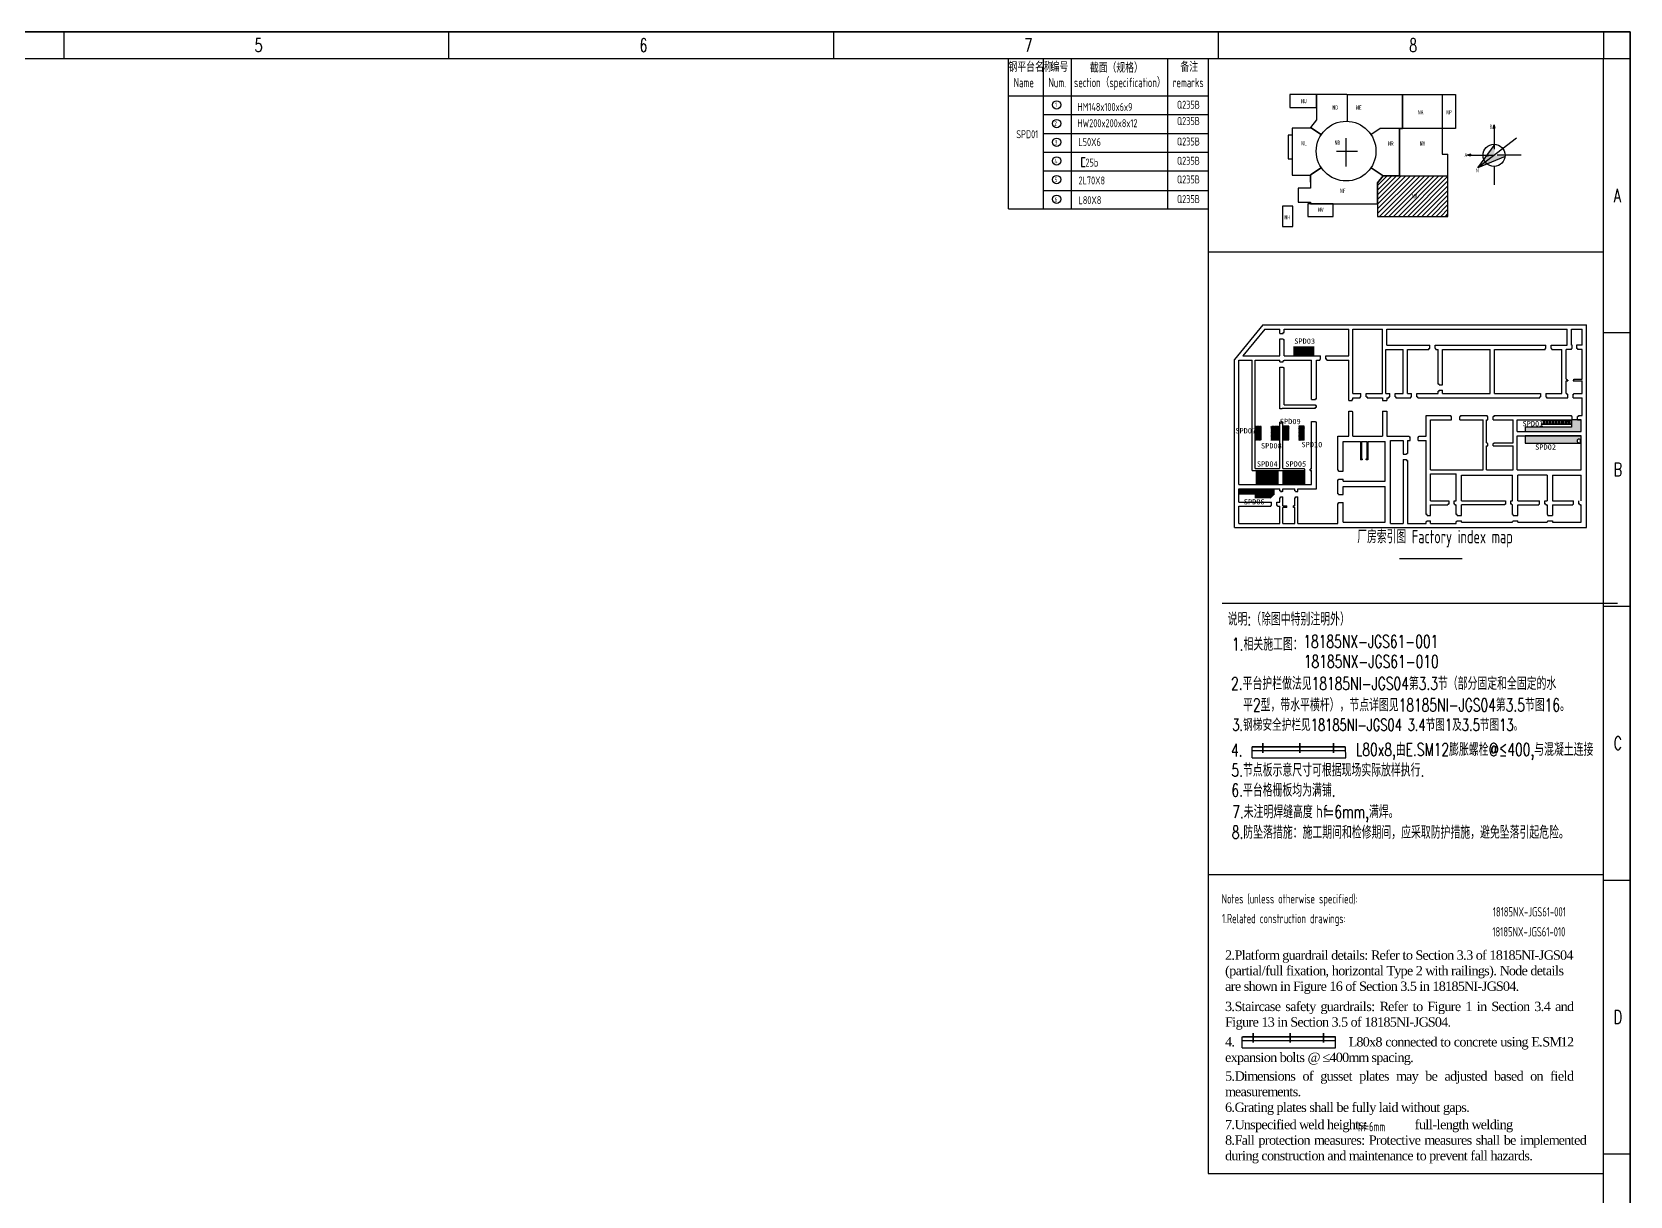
# Model space of a CAD drawing. Extents: x -110916 to 14423, y -159679 to 774005.
# Drawn here: x -51809 to 8084, y 641172 to 684803 of the extents above; entities that cross this region are included whole.
import ezdxf
from ezdxf.enums import TextEntityAlignment as Align

# ---------------------------------------------------------------- set-up
doc = ezdxf.new("R2010")
doc.units = 0
for name, pattern in [('CENTER', [2, 1.25, -0.25, 0.25, -0.25]), ('DASH', [0.35, 0.25, -0.1]), ('DOTE', [2.42, 2, -0.2, 0.02, -0.2]), ('HIDDEN', [0.375, 0.25, -0.125])]:
    doc.linetypes.add(name, pattern=pattern)
doc.layers.get('0').update_dxf_attribs({"linetype": 'CONTINUOUS'})
doc.layers.add('_TSZ_PLOT_MARK', color=1, linetype='CONTINUOUS', plot=False)
for name, color, linetype in [('C77(文本)', 3, 'CONTINUOUS'), ('DEN202303', 1, 'CONTINUOUS'), ('DOTE', 11, 'DOTE'), ('DX条件钢平台', 52, 'CONTINUOUS'), ('NUM', 7, 'CONTINUOUS'), ('PDIM', 3, 'CONTINUOUS'), ('STEEL', 7, 'CONTINUOUS'), ('TEXT', 7, 'CONTINUOUS'), ('Wall', 7, 'CONTINUOUS'), ('土建', 4, 'CONTINUOUS'), ('墙柱标注', 220, 'CONTINUOUS'), ('房间号', 7, 'CONTINUOUS'), ('指北针', 3, 'CONTINUOUS'), ('梁__虚线', 4, 'DASH'), ('河北布置专业DX条件2015.6.5', 1, 'CONTINUOUS')]:
    doc.layers.add(name, color=color, linetype=linetype)
doc.styles.add('0902', font='tssdeng.shx', dxfattribs={"width": 0.7, "bigfont": 'tssdchn.shx'})
doc.styles.add('1', font='ROMANS', dxfattribs={"width": 0.7, "bigfont": 'HZTXT'})
doc.styles.add('HT', font='simhei.ttf')
doc.styles.add('HZ', font='TXT.shx', dxfattribs={"width": 0.7, "bigfont": 'hz.shx'})
doc.styles.add('S1', font='tssdeng.shx', dxfattribs={"width": 0.7, "bigfont": 'tssdchn.shx'})
doc.styles.add('TSSD_DIMENSION', font='tssdeng.shx', dxfattribs={"width": 0.7, "bigfont": 'Hztxt.shx'})
doc.styles.add('TSSD_Rein', font='Tssdeng.shx', dxfattribs={"width": 0.7, "bigfont": 'hztxt.shx'})
pattern_1 = [(0, (-382040.5, 1106722.177), (0, 27.94), [20.32, -7.62]), (90, (-382040.5, 1106722.177), (-27.94, 2e-15), [20.32, -7.62])]
pattern_2 = [(0, (-1781204.43, 3337183.504), (0, 27.94), [20.32, -7.62]), (90, (-1781204.43, 3337183.504), (-27.94, 2e-15), [20.32, -7.62])]

# ---------------------------------------------------------------- blocks, each defined once
blk = doc.blocks.new('A$C3DE578EB')
at = {"layer": 'Wall', "linetype": 'HIDDEN'}
h = blk.add_hatch(dxfattribs=at)
h.set_pattern_fill('ANSI31', color=2, scale=3, style=0)
h.set_pattern_definition([(45, (-5943.466, 331319.66), (-6.7351921, 6.7351921), [])])
h.paths.add_polyline_path([(4784, 2580), (4754, 2580), (4754, 2540), (4784, 2540)])
h = blk.add_hatch(dxfattribs=at)
h.set_pattern_fill('ANSI31', color=2, scale=3, style=0)
h.set_pattern_definition([(45, (-5755.466, 331319.66), (-6.7351921, 6.7351921), [])])
h.paths.add_polyline_path([(4972, 2580), (4942, 2580), (4942, 2540), (4972, 2540)])
at = {"layer": 'Wall'}
for p, q in [((1071, 7600), (0, 6302)), ((1146, 7440), (321, 6440)), ((1071, 7600), (13192, 7600)), ((1146, 7440), (1700, 7440)), ((1700, 7338), (1700, 7440)), ((1700, 7280), (1700, 7440)), ((1700, 7280), (1830, 7280)), ((1830, 7310), (1860, 7310)), ((1830, 7280), (1830, 7310)), ((1860, 7440), (4282, 7440)), ((1860, 7338), (1860, 7440)), ((1860, 7310), (1860, 7440)), ((4242, 7440), (4282, 7440)), ((4282, 6440), (4282, 7440)), ((4442, 7440), (5552, 7440)), ((4442, 5030), (4442, 7440)), ((5552, 5030), (5552, 7440)), ((5712, 7440), (12472, 7440)), ((5712, 6840), (5712, 7440)), ((12472, 6840), (12472, 7440)), ((12632, 6840), (12632, 7440)), ((12632, 7440), (13032, 7440)), ((13032, 6840), (13032, 7440)), ((13192, 0), (13192, 7600)), ((1700, 6440), (1700, 7080)), ((1700, 7080), (1830, 7080)), ((1830, 7050), (1830, 7080)), ((1830, 7050), (1860, 7050)), ((1860, 6440), (1860, 7050)), ((5672, 6680), (6322, 6680)), ((5672, 5030), (5672, 6680)), ((5712, 6840), (7322, 6840)), ((6322, 5030), (6322, 6680)), ((6482, 5030), (6482, 6680)), ((6482, 6680), (7292, 6680)), ((7292, 6710), (7322, 6710)), ((7292, 6680), (7292, 6710)), ((7322, 6710), (7322, 6840)), ((7522, 6710), (7522, 6840)), ((7522, 6840), (11672, 6840)), ((7522, 6710), (7552, 6710)), ((7552, 6680), (7552, 6710)), ((7552, 6680), (7642, 6680)), ((7642, 5380), (7642, 6680)), ((7802, 6680), (9582, 6680)), ((7802, 5350), (7802, 6680)), ((9582, 6460), (9582, 6680)), ((9582, 5030), (9582, 6680)), ((9742, 6680), (11642, 6680)), ((9742, 6460), (9742, 6680)), ((9742, 5030), (9742, 6680)), ((11642, 6680), (11642, 6710)), ((11642, 6710), (11672, 6710)), ((11672, 6710), (11672, 6840)), ((11872, 6710), (11872, 6840)), ((11872, 6840), (12472, 6840)), ((11872, 6710), (11902, 6710)), ((11902, 6680), (11902, 6710)), ((11902, 6680), (12272, 6680)), ((12272, 5030), (12272, 6680)), ((12432, 5560), (12432, 6680)), ((12632, 6680), (12432, 6680)), ((12662, 6840), (12632, 6840)), ((12632, 6680), (12632, 6710)), ((12662, 6710), (12632, 6710)), ((12662, 6710), (12662, 6840)), ((13032, 6840), (12822, 6840)), ((12822, 6840), (12822, 6710)), ((12852, 6710), (12822, 6710)), ((12852, 6710), (12852, 6680)), ((13032, 6680), (12852, 6680)), ((13032, 5560), (13032, 6680)), ((0, 0), (0, 6302)), ((160, 6280), (660, 6280)), ((160, 1620), (160, 6280)), ((321, 6440), (1700, 6440)), ((660, 2140), (660, 6280)), ((780, 6280), (1700, 6280)), ((780, 2220), (780, 6280)), ((1700, 6220), (1700, 6280)), ((1700, 6220), (1830, 6220)), ((1700, 6020), (1830, 6020)), ((1700, 4480), (1700, 6020)), ((1830, 6220), (1830, 6250)), ((1860, 6250), (1830, 6250)), ((1830, 6020), (1830, 5990)), ((1860, 5990), (1830, 5990)), ((1860, 6440), (3232, 6440)), ((1860, 6280), (2892, 6280)), ((1860, 6250), (1860, 6280)), ((1860, 6250), (1860, 6280)), ((1860, 4600), (1860, 5990)), ((2892, 4800), (2892, 6280)), ((3072, 6280), (3202, 6280)), ((3072, 4830), (3072, 6280)), ((3202, 6310), (3202, 6280)), ((3232, 6310), (3202, 6310)), ((3232, 6310), (3232, 6440)), ((3432, 6440), (4282, 6440)), ((3432, 6310), (3432, 6440)), ((3462, 6310), (3432, 6310)), ((3462, 6280), (3462, 6310)), ((3462, 6280), (4282, 6280)), ((4282, 4770), (4282, 6280)), ((12432, 5560), (12462, 5560)), ((12432, 5500), (12492, 5500)), ((12432, 5030), (12432, 5500)), ((12492, 5530), (12492, 5500)), ((12692, 5530), (12692, 5500)), ((12692, 5500), (13032, 5500)), ((12722, 5560), (13032, 5560)), ((13032, 5030), (13032, 5500)), ((2892, 4800), (3042, 4800)), ((3042, 4800), (3042, 4830)), ((3072, 4830), (3042, 4830)), ((4442, 5030), (4742, 5030)), ((4442, 4870), (4712, 4870)), ((4442, 4800), (4442, 4870)), ((4742, 4900), (4742, 5030)), ((4942, 5030), (5552, 5030)), ((4942, 4900), (4942, 5030)), ((4972, 4870), (5552, 4870)), ((5552, 4870), (5552, 4770)), ((5672, 5030), (5822, 5030)), ((5712, 4870), (5712, 4770)), ((5712, 4870), (5792, 4870)), ((5822, 4900), (5822, 5030)), ((6022, 5030), (6322, 5030)), ((6022, 4900), (6022, 5030)), ((6052, 4870), (6612, 4870)), ((6482, 5030), (6642, 5030)), ((6612, 4870), (6612, 4900)), ((6612, 4900), (6642, 4900)), ((6642, 4900), (6642, 5030)), ((6842, 4900), (6842, 5030)), ((6842, 5030), (7642, 5030)), ((6842, 4900), (6872, 4900)), ((6872, 4870), (6872, 4900)), ((6872, 4870), (11442, 4870)), ((7672, 5380), (7642, 5380)), ((7642, 5030), (7642, 5120)), ((7672, 5120), (7642, 5120)), ((7672, 5350), (7672, 5380)), ((7672, 5350), (7802, 5350)), ((7672, 5150), (7672, 5120)), ((7672, 5150), (7802, 5150)), ((7802, 5030), (7802, 5150)), ((7802, 5030), (9582, 5030)), ((9742, 5030), (11472, 5030)), ((11472, 5030), (11472, 4900)), ((11672, 5030), (12272, 5030)), ((11672, 5030), (11672, 4900)), ((11702, 4870), (12492, 4870)), ((12432, 5030), (12462, 5030)), ((12492, 4870), (12492, 5000)), ((12692, 4870), (12692, 5000)), ((12692, 4870), (13032, 4870)), ((12722, 5030), (13032, 5030)), ((13032, 4200), (13032, 4870)), ((1700, 4450), (1700, 4480)), ((1790, 4450), (1700, 4450)), ((1790, 4480), (3042, 4480)), ((1790, 4480), (1790, 4450)), ((1860, 4600), (2892, 4600)), ((2892, 4600), (3042, 4600)), ((3042, 4600), (3042, 4570)), ((3072, 4570), (3042, 4570)), ((3072, 4510), (3072, 4570)), ((4282, 4770), (4412, 4770)), ((4282, 4370), (4411, 4370)), ((4282, 3430), (4282, 4370)), ((4442, 3430), (4442, 4340)), ((5552, 4770), (5712, 4770)), ((5552, 4370), (5712, 4370)), ((5552, 4370), (5552, 3430)), ((5712, 4370), (5712, 3430)), ((7192, 4200), (8112, 4200)), ((7192, 3430), (7192, 4200)), ((8472, 4200), (9472, 4200)), ((9732, 4200), (12632, 4200)), ((12892, 4200), (13032, 4200)), ((1700, 2220), (1700, 3950)), ((1790, 3950), (1700, 3950)), ((1790, 3920), (1790, 3950)), ((1790, 3920), (1820, 3920)), ((1820, 2220), (1820, 3920)), ((2892, 3980), (3042, 3980)), ((2892, 2220), (2892, 3980)), ((3072, 1460), (3072, 3950)), ((7352, 4040), (8142, 4040)), ((7352, 2170), (7352, 4040)), ((8142, 4040), (8142, 4170)), ((8442, 4040), (8442, 4170)), ((8442, 4040), (9322, 4040)), ((9322, 2170), (9322, 4040)), ((9442, 3180), (9442, 4040)), ((9442, 4040), (9502, 4040)), ((9502, 4040), (9502, 4170)), ((9702, 4040), (9702, 4170)), ((9702, 4040), (10442, 4040)), ((10442, 3180), (10442, 4040)), ((10602, 4040), (12662, 4040)), ((10602, 3600), (10602, 4040)), ((10602, 3600), (12992, 3600)), ((12662, 4040), (12662, 4170)), ((12862, 4040), (12862, 4170)), ((12862, 4040), (12992, 4040)), ((12992, 3600), (12992, 4040)), ((3872, 3430), (4282, 3430)), ((3872, 2150), (3872, 3430)), ((4072, 2120), (4072, 3230)), ((4072, 3230), (4723, 3230)), ((4442, 3430), (5552, 3430)), ((4723, 3230), (4723, 2540)), ((4763, 3230), (4963, 3230)), ((4763, 3230), (4763, 2580)), ((4963, 3230), (4963, 2580)), ((5003, 3230), (5652, 3230)), ((5003, 3230), (5003, 2540)), ((5652, 1740), (5652, 3230)), ((5712, 3430), (6552, 3430)), ((5852, 160), (5852, 3270)), ((5852, 3270), (6322, 3270)), ((6322, 3270), (6322, 2750)), ((6482, 3270), (6482, 2780)), ((6482, 3270), (6582, 3270)), ((6552, 3400), (6552, 3430)), ((6552, 3400), (6582, 3400)), ((6582, 3270), (6582, 3400)), ((6882, 3270), (6882, 3400)), ((6882, 3400), (6912, 3400)), ((6882, 3270), (7192, 3270)), ((6912, 3430), (7192, 3430)), ((6912, 3400), (6912, 3430)), ((7192, 1660), (7192, 3270)), ((9442, 3180), (9472, 3180)), ((9442, 3060), (9502, 3060)), ((9442, 2170), (9442, 3060)), ((9472, 3150), (9472, 3180)), ((9502, 3150), (9472, 3150)), ((9502, 3060), (9502, 3150)), ((9702, 3060), (9702, 3150)), ((9732, 3150), (9702, 3150)), ((9702, 3060), (10442, 3060)), ((9732, 3180), (10442, 3180)), ((9732, 3180), (9732, 3150)), ((10442, 2170), (10442, 3060)), ((10602, 2170), (10602, 3440)), ((10602, 3440), (12992, 3440)), ((12992, 2170), (12992, 3440)), ((4784, 2540), (4723, 2540)), ((5003, 2540), (4942, 2540)), ((6322, 2750), (6452, 2750)), ((6322, 2550), (6452, 2550)), ((6322, 2550), (6322, 160)), ((6452, 2780), (6482, 2780)), ((6452, 2780), (6452, 2750)), ((6452, 2550), (6452, 2520)), ((6452, 2520), (6482, 2520)), ((6482, 2520), (6482, 160)), ((660, 2140), (2642, 2140)), ((780, 2220), (1700, 2220)), ((1820, 2220), (2612, 2220)), ((2642, 2140), (2642, 2190)), ((2842, 2140), (2842, 2190)), ((2842, 2140), (2892, 2140)), ((2872, 2220), (2892, 2220)), ((2892, 1620), (2892, 2140)), ((3902, 2120), (4072, 2120)), ((3902, 1820), (4072, 1820)), ((4072, 1740), (4072, 1820)), ((7352, 2170), (9322, 2170)), ((7352, 1010), (7352, 2010)), ((7352, 2010), (8312, 2010)), ((7352, 2010), (8312, 2010)), ((8312, 1010), (8312, 2010)), ((8312, 1930), (8312, 2010)), ((8512, 1970), (10422, 1970)), ((8512, 1010), (8512, 1970)), ((8512, 1900), (8512, 1970)), ((9442, 2170), (10442, 2170)), ((10422, 1900), (10422, 1970)), ((10422, 1010), (10422, 1900)), ((10602, 2170), (12992, 2170)), ((11717, 1970), (10622, 1970)), ((10622, 1930), (10622, 1970)), ((10622, 1010), (10622, 1930)), ((11717, 1970), (11717, 1900)), ((11717, 1900), (11717, 1010)), ((11917, 1970), (11917, 1900)), ((11917, 1970), (12992, 1970)), ((11917, 1900), (11917, 1010)), ((12992, 1010), (12992, 1970)), ((160, 1620), (2892, 1620)), ((160, 1460), (1700, 1460)), ((160, 960), (160, 1460)), ((1700, 1380), (1700, 1460)), ((1730, 1350), (1790, 1350)), ((1820, 1350), (1730, 1350)), ((1820, 1460), (2260, 1460)), ((1820, 1350), (1820, 1460)), ((2260, 1380), (2260, 1460)), ((2260, 1380), (2290, 1380)), ((2290, 1350), (2290, 1380)), ((2290, 1350), (2380, 1350)), ((2380, 1460), (3072, 1460)), ((2380, 1350), (2380, 1460)), ((3872, 1270), (3872, 1790)), ((3902, 1240), (4072, 1240)), ((4072, 1740), (5652, 1740)), ((4072, 1240), (4072, 1540)), ((4072, 1540), (5652, 1540)), ((5652, 200), (5652, 1540)), ((7192, 490), (7192, 1660)), ((160, 960), (1390, 960)), ((160, 160), (160, 800)), ((160, 800), (1360, 800)), ((1360, 800), (1360, 830)), ((1360, 830), (1390, 830)), ((1390, 830), (1390, 960)), ((1590, 960), (1700, 960)), ((1590, 830), (1590, 960)), ((1620, 830), (1590, 830)), ((1620, 800), (1620, 830)), ((1620, 800), (1700, 800)), ((1700, 960), (1700, 1120)), ((1700, 160), (1700, 800)), ((1730, 1150), (1820, 1150)), ((1820, 820), (1820, 1150)), ((1820, 820), (1960, 820)), ((1820, 160), (1820, 760)), ((1960, 760), (1820, 760)), ((1960, 760), (1960, 820)), ((2220, 760), (2220, 820)), ((2260, 820), (2220, 820)), ((2260, 760), (2220, 760)), ((2260, 820), (2260, 1120)), ((2260, 1120), (2290, 1120)), ((2260, 160), (2260, 760)), ((2260, 160), (2260, 760)), ((2290, 1150), (2380, 1150)), ((2290, 1120), (2290, 1150)), ((2380, 160), (2380, 1150)), ((3872, 160), (3872, 910)), ((3902, 940), (4072, 940)), ((4072, 200), (4072, 940)), ((7352, 850), (8002, 850)), ((7352, 460), (7352, 850)), ((8032, 880), (8002, 880)), ((8002, 880), (8002, 850)), ((8262, 880), (8232, 880)), ((8262, 880), (8262, 850)), ((8262, 850), (8312, 850)), ((8312, 490), (8312, 850)), ((8512, 460), (8512, 850)), ((10132, 850), (8512, 850)), ((10162, 880), (10132, 880)), ((10132, 880), (10132, 850)), ((10392, 880), (10362, 880)), ((10392, 880), (10392, 850)), ((10392, 850), (10422, 850)), ((10422, 490), (10422, 850)), ((10622, 1010), (11437, 1010)), ((10622, 460), (10622, 850)), ((10622, 850), (11407, 850)), ((11437, 880), (11407, 880)), ((11407, 880), (11407, 850)), ((11437, 880), (11437, 1010)), ((11637, 1010), (11717, 1010)), ((11637, 880), (11637, 1010)), ((11667, 880), (11637, 880)), ((11667, 880), (11667, 850)), ((11667, 850), (11717, 850)), ((11717, 850), (11717, 490)), ((11717, 850), (11717, 850)), ((11917, 1010), (12712, 1010)), ((11917, 850), (11917, 460)), ((11917, 850), (12682, 850)), ((12712, 880), (12682, 880)), ((12682, 880), (12682, 850)), ((12712, 880), (12712, 1010)), ((12912, 880), (12912, 1010)), ((12942, 880), (12912, 880)), ((12942, 880), (12942, 850)), ((12942, 850), (12992, 850)), ((12942, 850), (12992, 850)), ((12992, 200), (12992, 850)), ((12992, 850), (12992, 850)), ((0, 0), (13192, 0)), ((160, 160), (1700, 160)), ((1820, 160), (2260, 160)), ((2380, 160), (3872, 160)), ((4072, 200), (5652, 200)), ((5852, 160), (6322, 160)), ((6482, 160), (7192, 160)), ((7222, 490), (7192, 490)), ((7192, 160), (7192, 230)), ((7222, 230), (7192, 230)), ((7222, 460), (7222, 490)), ((7222, 460), (7352, 460)), ((7222, 230), (7222, 260)), ((7222, 260), (7352, 260)), ((7352, 160), (7352, 260)), ((7352, 160), (8312, 160)), ((8342, 490), (8312, 490)), ((8312, 160), (8312, 230)), ((8342, 230), (8312, 230)), ((8342, 460), (8342, 490)), ((8342, 460), (8512, 460)), ((8342, 230), (8342, 260)), ((8342, 260), (8512, 260)), ((8512, 200), (8512, 260)), ((8512, 200), (10422, 200)), ((10452, 490), (10422, 490)), ((10422, 200), (10422, 230)), ((10452, 230), (10422, 230)), ((10452, 460), (10452, 490)), ((10452, 460), (10622, 460)), ((10452, 230), (10452, 260)), ((10452, 260), (10622, 260)), ((10622, 200), (10622, 260)), ((10622, 200), (11717, 200)), ((11747, 490), (11717, 490)), ((11717, 230), (11717, 200)), ((11747, 230), (11717, 230)), ((11747, 460), (11747, 490)), ((11747, 460), (11917, 460)), ((11747, 230), (11747, 260)), ((11747, 260), (11917, 260)), ((11917, 260), (11917, 200)), ((11917, 200), (12992, 200))]:
    blk.add_line(p, q, dxfattribs=at)
for points in [[(12462, 5560), (12462, 5530)], [(12462, 5530), (12492, 5530)], [(12692, 5530), (12722, 5530), (12722, 5560)], [(3042, 4830), (3072, 4830)], [(3042, 4800), (3042, 4830)], [(4412, 4800), (4442, 4800)], [(4412, 4770), (4412, 4800)], [(4712, 4900), (4742, 4900)], [(4712, 4870), (4712, 4900)], [(4942, 4900), (4972, 4900), (4972, 4870)], [(5792, 4900), (5822, 4900)], [(5792, 4870), (5792, 4900)], [(6022, 4900), (6052, 4900), (6052, 4870)], [(11442, 4900), (11472, 4900)], [(11442, 4870), (11442, 4900)], [(11672, 4900), (11702, 4900), (11702, 4870)], [(12462, 5030), (12462, 5000)], [(12462, 5000), (12492, 5000)], [(12692, 5000), (12722, 5000), (12722, 5030)], [(3042, 4510), (3072, 4510)], [(3042, 4480), (3042, 4510)], [(4411, 4370), (4411, 4340)], [(4412, 4340), (4442, 4340)], [(8142, 4170), (8112, 4170), (8112, 4200)], [(8472, 4200), (8472, 4170), (8442, 4170)], [(9502, 4170), (9472, 4170), (9472, 4200)], [(9732, 4200), (9732, 4170), (9702, 4170)], [(12662, 4170), (12632, 4170), (12632, 4200)], [(12892, 4200), (12892, 4170), (12862, 4170)], [(3072, 3950), (3042, 3950), (3042, 3980)], [(2642, 2190), (2612, 2190), (2612, 2220)], [(2872, 2220), (2872, 2190), (2842, 2190)], [(3902, 2150), (3872, 2150)], [(3872, 1790), (3902, 1790), (3902, 1820)], [(3902, 2120), (3902, 2150)], [(1730, 1380), (1700, 1380)], [(1730, 1350), (1730, 1380)], [(3902, 1270), (3872, 1270)], [(3902, 1240), (3902, 1270)], [(1700, 1120), (1730, 1120), (1730, 1150)], [(3872, 910), (3902, 910), (3902, 940)], [(7352, 1010), (8032, 1010), (8032, 880)], [(8232, 880), (8232, 1010), (8312, 1010)], [(8262, 1010), (8312, 1010)], [(8512, 1010), (10162, 1010), (10162, 880)], [(10362, 880), (10362, 1010), (10422, 1010)], [(10392, 850), (10422, 850)], [(12992, 850), (12992, 850)]]:
    blk.add_lwpolyline(points, dxfattribs=at)
for points in [[(4784, 2540), (4754, 2540), (4754, 2580), (4784, 2580)], [(4972, 2540), (4942, 2540), (4942, 2580), (4972, 2580)]]:
    blk.add_lwpolyline(points, close=True, dxfattribs=at)
at = {"layer": 'Wall', "elevation": 0}
blk.add_lwpolyline([(11717, 850), (11717, 850)], dxfattribs=at)
blk = doc.blocks.new('A$C6CBB1B08')
at = {"layer": '河北布置专业DX条件2015.6.5'}
for p, q in [((631, 197), (64, 197)), ((64, 197), (64, 0)), ((631, 197), (631, 0)), ((64, 0), (631, 0))]:
    blk.add_line(p, q, dxfattribs=at)
blk.add_arc((347, 398), 348, 324.64714, 215.35286, dxfattribs=at)
blk = doc.blocks.new('B202491810562')
at = {"layer": '房间号', "linetype": 'ByBlock', "ltscale": 1000}
h = blk.add_hatch(dxfattribs=at)
h.set_pattern_fill('ANSI31', color=256, scale=1000)
h.set_pattern_definition([(45, (-159094.41, 72680.96), (-88.38835, 88.38835), [])])
h.paths.add_polyline_path([(6193, 1904), (4379, 1904), (3769, 1904), (3554, 1644), (3554, 384), (6193, 384)])
h.paths.add_polyline_path([(4808, 1010), (4808, 1278), (5130, 1278), (5130, 1010)], flags=24)
at = {"linetype": 'CENTER', "ltscale": 1500}
for p, q in [((2379, 2258), (2379, 3311)), ((2014, 2828), (2809, 2828))]:
    blk.add_line(p, q, dxfattribs=at)
at = {"layer": '土建', "color": 1, "linetype": 'ByBlock'}
for p, q in [((270, 4948), (270, 4468)), ((1267, 4948), (270, 4948)), ((1267, 4468), (1267, 4948)), ((2399, 4948), (1271, 4948)), ((1271, 4948), (1271, 4003)), ((2399, 4948), (4487, 4948)), ((2425, 3946), (2425, 4948)), ((4487, 4948), (4487, 3676)), ((4487, 4785), (4487, 4876)), ((4491, 4948), (5977, 4948)), ((4491, 3676), (4491, 4948)), ((5977, 4948), (5977, 3676)), ((5977, 4948), (6473, 4948)), ((5977, 4948), (5977, 3676)), ((6473, 4948), (6473, 3676)), ((270, 4468), (1267, 4468)), ((4487, 4696), (4487, 4725)), ((4487, 3879), (4487, 4648)), ((1073, 3692), (351, 3692)), ((351, 3692), (351, 1932)), ((1447, 3450), (1040, 3719)), ((1271, 4003), (1041, 3719)), ((1041, 3719), (1446, 3449)), ((1446, 3449), (1073, 3692)), ((3653, 3676), (3311, 3449)), ((3642, 3669), (3311, 3450)), ((3654, 3672), (3316, 3448)), ((4487, 3676), (3653, 3676)), ((4375, 3672), (3654, 3672)), ((4375, 1908), (4375, 3672)), ((4375, 3672), (4375, 1908)), ((5977, 3672), (4379, 3672)), ((4379, 3672), (4379, 1908)), ((4523, 3672), (4407, 3672)), ((4415, 3676), (4487, 3676)), ((4487, 3676), (4487, 3819)), ((5977, 3676), (4491, 3676)), ((6473, 3676), (5977, 3676)), ((5977, 3672), (5977, 2714)), ((351, 3424), (211, 3424)), ((211, 3424), (211, 2542)), ((211, 2542), (351, 2542)), ((4375, 2924), (4375, 1908)), ((5977, 2714), (6193, 2714)), ((6193, 1908), (6193, 2714)), ((351, 1932), (1025, 1932)), ((1025, 1932), (1442, 2208)), ((1045, 1939), (1043, 1444)), ((1448, 2206), (1045, 1939)), ((1045, 1668), (1045, 1939)), ((3763, 1907), (3311, 2208)), ((3763, 1907), (3311, 2207)), ((3316, 2208), (3769, 1908)), ((3550, 1645), (3763, 1907)), ((3769, 1904), (3554, 1644)), ((3769, 1908), (4375, 1908)), ((4375, 1904), (3769, 1904)), ((4375, 1904), (4379, 1904)), ((4379, 1908), (6193, 1908)), ((4379, 1904), (6193, 1904)), ((6193, 384), (6193, 1904)), ((1043, 1444), (577, 1444)), ((577, 1444), (577, 916)), ((3550, 856), (3550, 1645)), ((3554, 1644), (3554, 384)), ((376, 764), (0, 764)), ((0, 764), (0, 0)), ((376, 0), (376, 764)), ((577, 916), (1041, 916)), ((942, 852), (942, 372)), ((1897, 852), (942, 852)), ((1041, 916), (1041, 856)), ((1041, 856), (3550, 856)), ((1897, 372), (1897, 852)), ((1897, 372), (1897, 852)), ((0, 0), (376, 0)), ((942, 372), (1897, 372)), ((3554, 384), (6193, 384))]:
    blk.add_line(p, q, dxfattribs=at)
at = {"layer": '土建', "color": 3, "linetype": 'ByBlock'}
for p, q in [((7924, 3717), (7924, 2907)), ((8759, 3310), (7315, 2205)), ((6998, 2673), (7924, 2672)), ((8939, 2672), (8042, 2672)), ((7924, 2259), (7924, 1570))]:
    blk.add_line(p, q, dxfattribs=at)
blk.add_lwpolyline([(8336, 2632), (7315, 2205), (7968, 3083)], dxfattribs=at)
at = {"layer": '土建', "color": 1, "linetype": 'ByBlock'}
blk.add_circle((2379, 2828), 1119, dxfattribs=at)
at = {"layer": '土建', "color": 3, "linetype": 'ByBlock'}
blk.add_circle((7924, 2672), 414, dxfattribs=at)
blk.add_point((7690, 2656), dxfattribs=at)
blk.add_point((7690, 2656), dxfattribs=at)
for points in [[(7968, 3083), (7315, 2205), (7925, 2672)], [(7925, 2672), (8336, 2632), (7315, 2205)]]:
    blk.add_solid(points, dxfattribs=at)
at = {"layer": '指北针'}
for p, q in [((7888, 3681), (7924, 3813)), ((7961, 3681), (7924, 3813)), ((7049, 2709), (6917, 2673)), ((7049, 2636), (6917, 2673))]:
    blk.add_line(p, q, dxfattribs=at)
for points in [[(7924, 3717), (7888, 3681), (7924, 3813)], [(7961, 3681), (7924, 3813), (7924, 3717)], [(7013, 2673), (7049, 2709), (6917, 2673)], [(7049, 2636), (6917, 2673), (7013, 2673)]]:
    blk.add_solid(points, dxfattribs=at)
at = {"color": 0, "linetype": 'ByBlock', "width": 0.8}
for s, p in [('NU', (691, 4623)), ('ND', (1867, 4382)), ('NE', (2752, 4382)), ('NA', (5068, 4203)), ('NP', (6129, 4203)), ('NL', (696, 3042)), ('NB', (1944, 3068)), ('NR', (3952, 3032)), ('NY', (5137, 3032)), ('NF', (2150, 1263)), ('NX', (4841, 1064)), ('NV', (1328, 554)), ('NH', (68, 267))]:
    blk.add_text(s, height=160, dxfattribs=at).set_placement(p)
at = {"layer": '指北针', "style": 'TSSD_DIMENSION', "width": 0.7}
for s, p in [('B', (7753, 3668)), ('A', (6814, 2607)), ('N', (7244, 2033))]:
    blk.add_text(s, height=150, dxfattribs=at).set_placement(p)

msp = doc.modelspace()

# ---------------------------------------------------------------- hatches: boundary and pattern name
at = {"layer": 'DX条件钢平台'}
h = msp.add_hatch(dxfattribs=at)
h.set_pattern_fill('ANSI37', color=256, scale=4, style=0)
h.set_pattern_definition([(45, (-362831.323, 1214140.668), (-8.98025612, 8.98025612), []), (135, (-362831.323, 1214140.668), (-8.98025612, -8.98025612), [])])
h.paths.add_polyline_path([(-5740, 670023), (-5973, 670023), (-5973, 669503), (-5740, 669503)])
h.paths.add_polyline_path([(-5053, 670023), (-5366, 670023), (-5366, 669503), (-5053, 669503)])
h.paths.add_polyline_path([(-4700, 670023), (-4933, 670023), (-4933, 669503), (-4700, 669503)])
h.paths.add_polyline_path([(-4126, 670023), (-4326, 670023), (-4326, 669503), (-4126, 669503)])
at = {"layer": '河北布置专业DX条件2015.6.5'}
h = msp.add_hatch(dxfattribs=at)
h.set_pattern_fill('ANGLE', color=256, scale=4)
h.set_pattern_definition([(0, (-360229.85, 1171449.445), (0, 27.94), [20.32, -7.62]), (90, (-360229.85, 1171449.445), (-27.94, 2e-15), [20.32, -7.62])])
h.paths.add_polyline_path([(-3754, 673010), (-4498, 673010), (-4498, 672660), (-4654, 672660), (-3754, 672660)])
h = msp.add_hatch(dxfattribs=at)
h.set_pattern_fill('ANGLE', color=256, scale=4)
h.set_pattern_definition(pattern_1)
h.paths.add_polyline_path([(4149, 669825), (6249, 669825), (6249, 670265), (5889, 670265), (5889, 669985), (4149, 669985)])
h = msp.add_hatch(dxfattribs=at)
h.set_pattern_fill('ANGLE', color=256, scale=4)
h.set_pattern_definition(pattern_1)
h.paths.add_polyline_path([(6249, 669385), (6249, 669665), (4149, 669665), (4149, 669385)])
edge = h.paths.add_edge_path(flags=16)
edge.add_line((6209, 669529), (6209, 669416))
edge.add_arc((6169, 669472), 69.5, 54.64714, 305.35286)
edge.add_line((6209, 669529), (6249, 669529))
edge.add_line((6209, 669416), (6249, 669416))
edge.add_line((6249, 669416), (6249, 669529))
h = msp.add_hatch(dxfattribs=at)
h.set_pattern_fill('ANGLE', color=256, scale=4)
h.set_pattern_definition([(0, (-13677.835, 997445.072), (0, 27.94), [20.32, -7.62]), (90, (-13677.835, 997445.072), (-27.94, 2e-15), [20.32, -7.62])])
h.paths.add_polyline_path([(-5092, 667845), (-5092, 668365), (-5914, 668365), (-5914, 667845)])
h = msp.add_hatch(dxfattribs=at)
h.set_pattern_fill('ANGLE', color=256, scale=4)
h.set_pattern_definition([(0, (-12686.835, 997445.072), (0, 27.94), [20.32, -7.62]), (90, (-12686.835, 997445.072), (-27.94, 2e-15), [20.32, -7.62])])
h.paths.add_polyline_path([(-4101, 667845), (-4101, 668365), (-4923, 668365), (-4923, 667845)])
h = msp.add_hatch(dxfattribs=at)
h.set_pattern_fill('ANGLE', color=256, scale=4)
h.set_pattern_definition(pattern_2)
h.paths.add_polyline_path([(-5243, 667487), (-5243, 667647), (-6583, 667647), (-6583, 667487)])
h = msp.add_hatch(dxfattribs=at)
h.set_pattern_fill('ANGLE', color=256, scale=4)
h.set_pattern_definition(pattern_2)
h.paths.add_polyline_path([(-5243, 667487), (-5963, 667487), (-5963, 667327), (-5403, 667327)])

# ---------------------------------------------------------------- linework, layer by layer
for p, q in [((-12476, 680089), (-12476, 679764)), ((-12339, 680089), (-12476, 680089)), ((-12476, 679764), (-12339, 679764))]:
    msp.add_line(p, q)
at = {"color": 1}
for p, q in [((-7730, 676558), (7084, 676558)), ((-7196, 663393), (7618, 663393)), ((-7730, 653218), (7084, 653218)), ((-7730, 642013), (7084, 642013))]:
    msp.add_line(p, q, dxfattribs=at)
at = {"color": 4, "flags": 128}
for points in [[(-110816, 684803), (8084, 684803)], [(-50620, 684803), (-50620, 683803)], [(-36196, 684803), (-36196, 683803)], [(-21772, 684803), (-21772, 683803)], [(-7348, 684803), (-7348, 683803)], [(7084, 684803), (7084, 683803)], [(8084, 684803), (8084, 600703)]]:
    msp.add_lwpolyline(points, dxfattribs=at)
msp.add_lwpolyline([(-108316, 683803), (7076, 683803), (7076, 601703), (-108316, 601703)], close=True)
at = {"flags": 128}
for points in [[(7084, 683803), (8084, 683803)], [(7084, 673540), (8084, 673540)], [(7084, 663278), (8084, 663278)], [(7084, 653015), (8084, 653015)], [(7084, 642753), (8084, 642753)]]:
    msp.add_lwpolyline(points, dxfattribs=at)
for centre in [(-13405, 682069), (-13405, 681369), (-13405, 680669), (-13405, 679969), (-13405, 679269), (-13405, 678531)]:
    msp.add_circle(centre, 158)
at = {"layer": '_TSZ_PLOT_MARK'}
msp.add_lwpolyline([(-110816, 600703), (8084, 600703), (8084, 684803), (-110816, 684803)], close=True, dxfattribs=at)
msp.add_lwpolyline([(-110816, 600703), (8084, 600703), (8084, 684803), (-110816, 684803)], close=True, dxfattribs=at)
at = {"layer": 'C77(文本)', "color": 7, "linetype": 'Continuous'}
for p, q in [((-6083, 657593), (-6083, 658003)), ((-6083, 657873), (-2573, 657873)), ((-2573, 657593), (-2583, 658003)), ((-6083, 657593), (-2573, 657593)), ((-6449, 646727), (-6449, 647137)), ((-6449, 647007), (-2949, 647007)), ((-2949, 646727), (-2949, 647137)), ((-6449, 646727), (-2949, 646727))]:
    msp.add_line(p, q, dxfattribs=at)
at = {"layer": 'C77(文本)', "color": 7, "linetype": 'Continuous', "const_width": 62.5}
for points in [[(-6083, 658003), (-2583, 658003)], [(-5673, 657783), (-5673, 658153)], [(-4293, 657783), (-4293, 658153)], [(-3033, 657783), (-3033, 658153)], [(-6449, 647137), (-2949, 647137)], [(-6039, 646917), (-6039, 647287)], [(-4659, 646917), (-4659, 647287)], [(-3399, 646917), (-3399, 647287)]]:
    msp.add_lwpolyline(points, dxfattribs=at)
at = {"layer": 'DOTE', "color": 0, "linetype": 'ByBlock', "ltscale": 0.1}
for p, q in [((4769, 670253), (4769, 670263)), ((4825, 670253), (4825, 670113)), ((4881, 670253), (4881, 670113)), ((4937, 670253), (4937, 670113)), ((4993, 670253), (4993, 670113)), ((5049, 670253), (5049, 670113)), ((5105, 670253), (5105, 670113)), ((5161, 670253), (5161, 670113)), ((5217, 670253), (5217, 670113)), ((5273, 670253), (5273, 670113)), ((5329, 670253), (5329, 670113)), ((5385, 670253), (5385, 670113)), ((5441, 670253), (5441, 670113)), ((5497, 670253), (5497, 670113)), ((5553, 670253), (5553, 670113)), ((5609, 670253), (5609, 670113)), ((5665, 670253), (5665, 670113)), ((5721, 670253), (5721, 670113)), ((5777, 670253), (5777, 670113)), ((5833, 670253), (5833, 670113)), ((-4700, 670023), (-4933, 670023)), ((-4126, 670023), (-4326, 670023)), ((-4126, 669503), (-4126, 670023)), ((4769, 670103), (4769, 670113)), ((-5053, 669503), (-5380, 669503)), ((-4700, 669503), (-4933, 669503)), ((-4126, 669503), (-4326, 669503)), ((-5403, 667327), (-5243, 667487))]:
    msp.add_line(p, q, dxfattribs=at)
at = {"layer": 'DX条件钢平台'}
for p, q in [((5706, 670205), (5845, 670205)), ((5706, 670205), (5845, 670205)), ((5845, 670205), (5793, 670223)), ((5845, 670205), (5793, 670223)), ((-5243, 667487), (-6583, 667487))]:
    msp.add_line(p, q, dxfattribs=at)
at = {"layer": 'NUM', "color": 6, "const_width": 50}
for points in [[(-559, 665061), (1565, 665061)], [(-559, 665061), (1794, 665061)]]:
    msp.add_lwpolyline(points, dxfattribs=at)
at = {"layer": 'PDIM'}
for p, q in [((-15214, 678174), (-15214, 683803)), ((-13909, 683803), (-13909, 678174)), ((-12863, 683803), (-12863, 678174)), ((-9254, 683803), (-9254, 678174)), ((-7730, 683803), (-7730, 670481)), ((-15214, 682403), (-7730, 682403)), ((-13909, 681703), (-7730, 681703)), ((-13909, 681003), (-7730, 681003)), ((-13909, 680303), (-7730, 680303)), ((-13909, 679603), (-7730, 679603)), ((-13909, 678865), (-7730, 678865)), ((-15214, 678174), (-7730, 678174)), ((-7730, 672495), (-7730, 642013)), ((-7730, 672495), (-7730, 652195))]:
    msp.add_line(p, q, dxfattribs=at)
at = {"layer": 'STEEL', "ltscale": 0.1}
for p, q in [((4769, 670263), (5889, 670263)), ((4769, 670253), (5889, 670253)), ((4769, 670113), (5889, 670113)), ((4769, 670103), (5889, 670103))]:
    msp.add_line(p, q, dxfattribs=at)
at = {"layer": '土建'}
for p, q in [((6249, 669825), (6249, 670265)), ((6149, 669825), (6249, 669825))]:
    msp.add_line(p, q, dxfattribs=at)
at = {"layer": '梁__虚线'}
for p, q in [((4769, 670254), (5889, 670254)), ((4769, 670112), (5889, 670112))]:
    msp.add_line(p, q, dxfattribs=at)
at = {"layer": '河北布置专业DX条件2015.6.5'}
for p, q in [((-4631, 667845), (-4631, 668365)), ((-4101, 667845), (-4101, 668365))]:
    msp.add_line(p, q, dxfattribs=at)
msp.add_lwpolyline([(4149, 669825), (6249, 669825), (6249, 670265), (5889, 670265), (5889, 669985), (4149, 669985)], close=True, dxfattribs=at)
msp.add_lwpolyline([(6249, 669665), (4149, 669665), (4149, 669385), (6249, 669385), (6249, 669665)], dxfattribs=at)

# ---------------------------------------------------------------- block references
at = {"layer": 'DEN202303'}
msp.add_blockref('B202491810562', (-4935, 677508, 0), dxfattribs=at)
at = {"layer": 'DOTE', "color": 0, "linetype": 'ByBlock', "ltscale": 0.1}
msp.add_blockref('A$C3DE578EB', (-6743, 666225), dxfattribs=at)
at = {"layer": '河北布置专业DX条件2015.6.5', "xscale": 0.2, "yscale": 0.2, "zscale": 0.2, "rotation": 90}
msp.add_blockref('A$C6CBB1B08', (6249, 669403), dxfattribs=at)

# ---------------------------------------------------------------- texts
at = {"color": 0, "style": 'HZ', "width": 0.7}
for s, p in [('5', (-43466, 684053)), ('6', (-29042, 684053)), ('7', (-14618, 684053)), ('8', (-194, 684053)), ('A', (7470, 678421)), ('B', (7470, 668158)), ('C', (7470, 657896)), ('D', (7470, 647633))]:
    msp.add_text(s, height=500, dxfattribs=at).set_placement(p)
at = {"ltscale": 99, "style": 'TSSD_Rein', "width": 0.7}
for s, p in [('钢平台名称', (-15208, 683310)), ('编号', (-13631, 683310)), ('截面（规格）', (-12160, 683279)), ('备注', (-8767, 683310))]:
    msp.add_text(s, height=350, dxfattribs=at).set_placement(p)
at = {"style": '0902', "width": 0.7}
for s, p in [('Q235B', (-8898, 681925)), ('HM148x100x6x9', (-12628, 681843)), ('Q235B', (-8898, 681314)), ('SPD01', (-14917, 680820)), ('HW200x200x8x12', (-12628, 681232)), ('L50X6', (-12590, 680527)), ('Q235B', (-8898, 680547)), ('25b', (-12326, 679757)), ('Q235B', (-8898, 679825)), ('2L70X8', (-12586, 679086)), ('Q235B', (-8898, 679125)), ('L80X8', (-12586, 678348)), ('Q235B', (-8898, 678388))]:
    msp.add_text(s, height=300, dxfattribs=at).set_placement(p)
for s, p in [('1', (-13399, 682162)), ('2', (-13399, 681462)), ('3', (-13377, 680759)), ('4', (-13377, 680059)), ('5', (-13377, 679359)), ('6', (-13377, 678621))]:
    msp.add_text(s, height=180, dxfattribs=at).set_placement(p, align=Align.TOP_RIGHT)
at = {"layer": 'C77(文本)', "style": 'TSSD_Rein', "width": 0.7}
for s, p in [('Name', (-15016, 682733)), ('Num.', (-13711, 682733)), ('section（specification）', (-12755, 682733)), ('remarks', (-9056, 682733)), (' Notes (unless otherwise specified):   ', (-7372, 652138)), ('1.Related construction drawings:  ', (-7208, 651398)), ('18185NX-JGS61-001', (2942, 651650)), ('18185NX-JGS61-010', (2925, 650901)), ('h%%142f', (-2114, 643591)), ('=6mm', (-1858, 643599, 0))]:
    msp.add_text(s, height=350, dxfattribs=at).set_placement(p)
at = {"layer": 'C77(文本)', "color": 4, "style": 'S1', "width": 0.7}
msp.add_text('厂房索引图 Factory index map', height=498.75, dxfattribs=at).set_placement((-2138, 665487, 0), align=Align.BOTTOM_LEFT)
at = {"layer": 'C77(文本)', "color": 7, "linetype": 'Continuous', "style": '1', "width": 0.7}
for s, height, p in [('说明:（除图中特别注明外）', 480, (-6997, 662554)), ('1.相关施工图：', 480, (-6834, 661616)), ('18185NX-JGS61-001', 480, (-4158, 661717)), ('18185NX-JGS61-010', 480, (-4142, 660968)), ('2.平台护栏做法见18185NI-JGS04第3.3节（部分固定和全固定的水', 480, (-6867, 660142)), ('平2型，带水平横杆），节点详图见18185NI-JGS04第3.5节图16。', 480, (-6419, 659338)), ('3.钢梯安全护栏见18185NI-JGS04 3.4节图1及3.5节图13。', 450, (-6824, 658606, 0)), ('4.', 480, (-6870, 657643)), ('L80x8,由E.SM12膨胀螺栓@≤400,与混凝土连接', 480, (-2192, 657668)), ('5.节点板示意尺寸可根据现场实际放样执行.', 480, (-6854, 656895)), ('6.平台格栅板均为满铺.', 480, (-6854, 656143)), ('7.未注明焊缝高度', 480, (-6826, 655332, 0)), ('=6mm,满焊。', 480, (-3371, 655334, 0)), ('8.防坠落措施：施工期间和检修期间，应采取防护措施，避免坠落引起危险。', 480, (-6840, 654563))]:
    msp.add_text(s, height=height, dxfattribs=at).set_placement(p)
at = {"layer": 'C77(文本)', "char_height": 350, "attachment_point": 1, "style": 'TSSD_Rein'}
for s, width, insert in [('{\\fTimes New Roman|b0|i0|c0|p18;\\W1;\\T0.9;2.Platform guardrail details: Refer to Section 3.3 of 18185NI-JGS04 (partial/full fixation, horizontal Type 2 with railings). Node details are shown in Figure 16 of Section 3.5 in 18185NI-JGS04.}', 13014.8, (-7093, 650379)), ('\\pxqj,t3;{\\fTimes New Roman|b0|i0|c0|p18;\\W1;\\T0.9;3.Staircase safety guardrails: Refer to Figure 1 in Section 3.4 and Figure 13 in Section 3.5 of 18185NI-JGS04.  }', 13014.8, (-7093, 648455)), ('\\pxqj,t3;{\\fTimes New Roman|b0|i0|c0|p18;\\W1;\\T0.9;4.                                L80x8 connected to concrete using E.SM12 expansion bolts @ \\fTimes New Roman|b0|i0|c134|p18;≤\\fTimes New Roman|b0|i0|c0|p18;400mm spacing.}', 13014.8, (-7093, 647128)), ('\\pxqj,t3;{\\fTimes New Roman|b0|i0|c0|p18;\\W1;\\T0.9;5.Dimensions of gusset plates may be adjusted based on field measurements.}', 13014.8, (-7093, 645845)), ('\\pxqj,t3;{\\fTimes New Roman|b0|i0|c0|p18;\\W1;\\T0.9;6.Grating plates shall be fully laid without gaps.  }', 13014.8, (-7093, 644675)), ('\\pxqj,t3;{\\fTimes New Roman|b0|i0|c0|p18;\\W1;\\T0.9;7.Unspecified weld heights:               full-length welding   \\P8.Fall protection measures: Protective measures shall be implemented during construction and maintenance to prevent fall hazards.  }', 13490.1, (-7093, 644028))]:
    msp.add_mtext_dynamic_manual_height_columns(s, width=width, gutter_width=5000, heights=[0], dxfattribs=dict(at, insert=insert))
at = {"layer": 'TEXT', "style": 'TSSD_Rein', "width": 0.7}
msp.add_text('h%%142f', height=480, dxfattribs=at).set_placement((-3673, 655353))
at = {"layer": '墙柱标注', "style": 'HT'}
for s, p in [('SPD03', (-4501, 673115)), ('SPD09', (-5042, 670104)), ('SPD01', (4054, 670021)), ('SPD07', (-6710, 669755)), ('SPD08', (-5748, 669192)), ('SPD10', (-4231, 669238)), ('SPD02', (4528, 669147)), ('SPD04', (-5901, 668511)), ('SPD05', (-4835, 668511)), ('SPD06', (-6393, 667095))]:
    msp.add_text(s, height=200, dxfattribs=at).set_placement(p)

doc.saveas('drawing.dxf')
